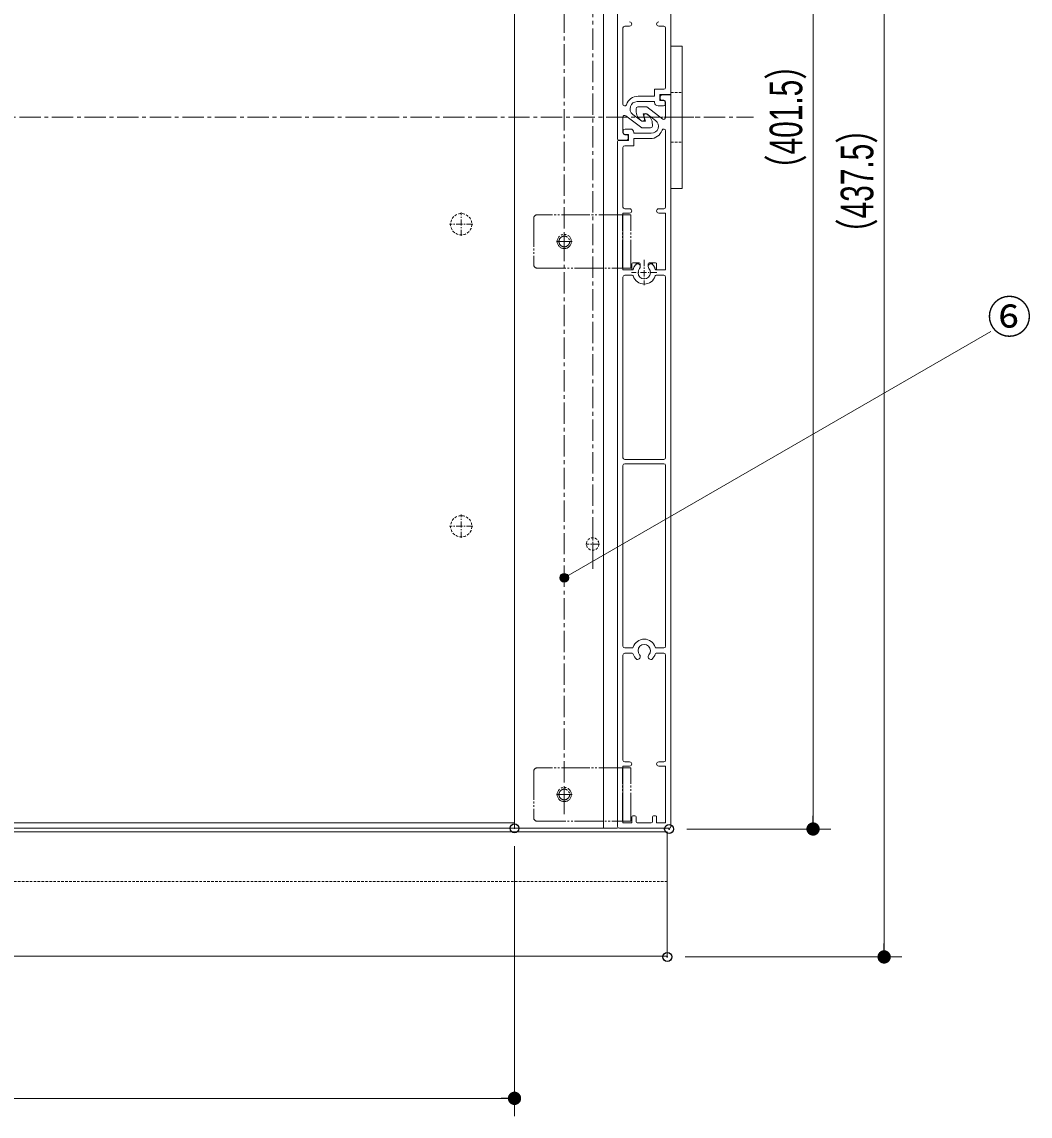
# Model space of a CAD drawing. Units: millimetres, scale not verified. Extents: x -1516 to 1516, y -761 to 761.
# Drawn here: x -246.5 to 37.2, y -173 to 134.9 of the extents above; entities that cross this region are included whole.
import ezdxf
from ezdxf.enums import TextEntityAlignment as Align

# ---------------------------------------------------------------- set-up
doc = ezdxf.new("R2010")
doc.units = ezdxf.units.MM
doc.header["$LTSCALE"] = 5
doc.header["$PDMODE"] = 32
doc.header["$PDSIZE"] = 2.5
for name, pattern in [('USER1', [2.91, 1.76, -0.4, 0.35, -0.4]), ('USER2', [1.11, 0.71, -0.4]), ('USER3', [10.5, 8, -0.5, 0.5, -0.5, 0.5, -0.5]), ('USER4', [9.172222, 5.997222, -1.058333, 1.058333, -1.058333])]:
    doc.linetypes.add(name, pattern=pattern)
for name, color, linetype, lineweight in [('0-1_3一般', 7, 'Continuous', 15), ('0-2_2寸法-3', 7, 'Continuous', 15), ('0-3_2寸法-1', 7, 'Continuous', 15), ('0-4_0', 7, 'Continuous', 25)]:
    doc.layers.add(name, color=color, linetype=linetype, lineweight=lineweight)
doc.layers.add('0-5_Defpoints', color=7, linetype='Continuous')
doc.styles.add('ＭＳ Ｐゴシック', font='')
doc.styles.get('ＭＳ Ｐゴシック').set_extended_font_data('MS PGothic')

# ---------------------------------------------------------------- blocks, each defined once
blk = doc.blocks.new('グループ-10')
at = {"layer": '0-1_3一般'}
for p, q in [((1915, 640.5), (1931, 640.5)), ((1915, 578), (1915, 640.5)), ((1931, 640.5), (1931, 578)), ((1915, 503), (1915, 578)), ((1931, 578), (1931, 503)), ((1915, 440.5), (1915, 503)), ((1931, 503), (1931, 440.5)), ((1931, 440.5), (1915, 440.5))]:
    blk.add_line(p, q, dxfattribs=at)
at = {"layer": '0-1_3一般', "linetype": 'USER2'}
for p, q in [((1915, 575.5), (1931, 575.5)), ((1915, 505.5), (1931, 505.5))]:
    blk.add_line(p, q, dxfattribs=at)
at = {"layer": '0-1_3一般', "linetype": 'USER1'}
blk.add_line((1891.06, 540.5), (1950.56, 540.5), dxfattribs=at)
blk = doc.blocks.new('グループ-11')
at = {"layer": '0-1_3一般', "linetype": 'USER3'}
for p, q in [((1853.5, 403.25), (1727, 403.25)), ((1847, 328.25), (1847, 403.25)), ((1858.5, 403.25), (1853.5, 403.25)), ((1858.5, 328.25), (1858.5, 403.25)), ((1722, 398.25), (1722, 333.25)), ((1765, 354.75), (1765, 376.75)), ((1776, 365.75), (1754, 365.75)), ((1727, 328.25), (1853.5, 328.25)), ((1853.5, 328.25), (1858.5, 328.25)), ((1722, -380), (1722, -445)), ((1853.5, -375), (1727, -375)), ((1847, -450), (1847, -375)), ((1776, -412.5), (1754, -412.5)), ((1765, -423.5), (1765, -401.5)), ((1727, -450), (1853.5, -450))]:
    blk.add_line(p, q, dxfattribs=at)
blk.add_lwpolyline([(1853.5, -450), (1858.5, -450), (1858.5, -375), (1853.5, -375)], dxfattribs=at)
for centre, radius in [((1765, 365.75), 10), ((1765, 365.75), 7.5), ((1765, -412.5), 10), ((1765, -412.5), 7.5)]:
    blk.add_circle(centre, radius, dxfattribs=at)
for centre, start, end in [((1727, 398.25), 90, 180), ((1727, 333.25), 180, 270), ((1727, -380), 90, 180), ((1727, -445), 180, 270)]:
    blk.add_arc(centre, 5, start, end, dxfattribs=at)
blk = doc.blocks.new('グループ-12')
at = {"layer": '0-1_3一般'}
for p, q in [((1913.5, 572), (1902.5, 572)), ((1915, -457.5), (1915, 570.5)), ((1900, 569.5), (1900, 567)), ((1902.5, 564.5), (1905, 564.5)), ((1907.5, 562), (1907.5, 539.89)), ((1866, 552.5), (1866, 550)), ((1875.84, 545.5), (1881, 545.5)), ((1875.84, 545.5), (1877.85, 538)), ((1881, 545.5), (1893.55, 535.96)), ((1858, 524), (1850.5, 524)), ((1848, 521.5), (1848, 519)), ((1863, 510.5), (1863, 500.5)), ((1886.09, 510.5), (1863, 510.5)), ((1907.5, 414.25), (1907.5, 521.5)), ((1840, 506.5), (1840, -457.5)), ((1847.5, 498), (1847.5, 414.25)), ((1863, 500.5), (1850, 500.5)), ((1847.5, 405.75), (1847.5, 325.75)), ((1857, 405.75), (1847.5, 405.75)), ((1850, 411.75), (1857, 411.75)), ((1898, 411.75), (1905, 411.75)), ((1907.5, 405.75), (1898, 405.75)), ((1907.5, 325.75), (1907.5, 405.75)), ((1860, 325.75), (1847.5, 325.75)), ((1860, 334.25), (1860, 325.75)), ((1866, 335.75), (1861.5, 335.75)), ((1870.48, 335.75), (1866, 335.75)), ((1871.98, 330.48), (1871.98, 334.25)), ((1883.02, 330.48), (1883.02, 334.25)), ((1884.52, 335.75), (1889, 335.75)), ((1893.5, 335.75), (1889, 335.75)), ((1895, 325.75), (1895, 334.25)), ((1907.5, 325.75), (1895, 325.75)), ((1847.5, 315.75), (1847.5, 61.5)), ((1850, 318.25), (1860.54, 318.25)), ((1894.46, 318.25), (1905, 318.25)), ((1907.5, 61.5), (1907.5, 315.75)), ((1847.5, 50.5), (1847.5, -203.75)), ((1905, 59), (1850, 59)), ((1850, 53), (1905, 53)), ((1907.5, -203.75), (1907.5, 50.5)), ((1860.54, -206.25), (1850, -206.25)), ((1850, -213.75), (1860.54, -213.75)), ((1905, -206.25), (1894.46, -206.25)), ((1894.46, -213.75), (1905, -213.75)), ((1847.5, -216.25), (1847.5, -364)), ((1907.5, -364), (1907.5, -216.25)), ((1857, -366.5), (1850, -366.5)), ((1898, -366.5), (1905, -366.5)), ((1847.5, -372.5), (1857, -372.5)), ((1847.5, -372.5), (1847.5, -452.5)), ((1907.5, -372.5), (1898, -372.5)), ((1907.5, -452.5), (1907.5, -372.5)), ((1860, -444), (1860, -452.5)), ((1864.5, -442.5), (1861.5, -442.5)), ((1866, -451), (1866, -444)), ((1889, -444), (1889, -451)), ((1893.5, -442.5), (1890.5, -442.5)), ((1895, -452.5), (1895, -444)), ((1842.5, -460), (1912.5, -460)), ((1860, -452.5), (1847.5, -452.5)), ((1867.5, -452.5), (1887.5, -452.5)), ((1895, -452.5), (1907.5, -452.5))]:
    blk.add_line(p, q, dxfattribs=at)
at = {"layer": '0-1_3一般', "linetype": 'USER1'}
for p, q in [((1877.5, 339.88), (1877.5, 304.13)), ((1895.38, 322), (1859.63, 322))]:
    blk.add_line(p, q, dxfattribs=at)
at = {"layer": '0-1_3一般', "linetype": 'USER3'}
for p, q in [((1861.69, 325.75), (1860, 325.75)), ((1866, 333.48), (1866, 335.75)), ((1889, 335.75), (1889, 333.48)), ((1895, 325.75), (1893.31, 325.75))]:
    blk.add_line(p, q, dxfattribs=at)
at = {"layer": '0-1_3一般'}
for points in [[(1903.49, 537.9), (1881, 555), (1868.5, 555)], [(1850.5, 516.5), (1855.5, 516.5), (1855.5, 508), (1841.5, 508)], [(1887.49, 518), (1863, 518), (1863, 519)]]:
    blk.add_lwpolyline(points, dxfattribs=at)
for centre, radius, start, end in [((1902.5, 569.5), 2.5, 90, 180), ((1913.5, 570.5), 1.5, 0, 90), ((1868.5, 552.5), 2.5, 90, 180), ((1902.5, 567), 2.5, 180, 270), ((1905, 562), 2.5, 0, 90), ((1883.5, 550), 17.5, 180, 237.4938), ((1905, 539.89), 2.5, 232.75146, 0), ((1850.5, 521.5), 2.5, 90, 180), ((1858, 519), 5, 0, 90), ((1875.44, 537.35), 2.5, 237.4938, 15), ((1887.49, 528), 10, 270, 52.75146), ((1905, 521.5), 2.5, 0, 161.03443), ((1850.5, 519), 2.5, 180, 270), ((1886.09, 528), 17.5, 270, 341.03443), ((1841.5, 506.5), 1.5, 90, 180), ((1850, 498), 2.5, 90, 180), ((1850, 414.25), 2.5, 180, 270), ((1857, 408.75), 3, 0, 90), ((1857, 408.75), 3, 270, 0), ((1898, 408.75), 3, 90, 180), ((1898, 408.75), 3, 180, 270), ((1905, 414.25), 2.5, 270, 0), ((1861.5, 334.25), 1.5, 90, 180), ((1877.5, 322), 8.75, 138.28389, 41.71611), ((1870.48, 334.25), 1.5, 0, 90), ((1867.98, 330.48), 4, 318.28389, 0), ((1884.52, 334.25), 1.5, 90, 180), ((1887.02, 330.48), 4, 180, 221.71611), ((1893.5, 334.25), 1.5, 0, 90), ((1850, 315.75), 2.5, 90, 180), ((1860.54, 316.75), 1.5, 17.20399, 90), ((1877.5, 322), 16.25, 197.20399, 342.79601), ((1894.46, 316.75), 1.5, 90, 162.79601), ((1905, 315.75), 2.5, 0, 90), ((1850, 61.5), 2.5, 180, 270), ((1850, 50.5), 2.5, 90, 180), ((1905, 61.5), 2.5, 270, 0), ((1905, 50.5), 2.5, 0, 90), ((1877.5, -210), 16.25, 17.20399, 162.79601), ((1850, -203.75), 2.5, 180, 270), ((1850, -216.25), 2.5, 90, 180), ((1860.54, -204.75), 1.5, 270, 342.79601), ((1860.54, -215.25), 1.5, 17.20399, 90), ((1877.5, -210), 16.25, 197.20399, 229.4302), ((1877.5, -210), 8.75, 318.28389, 221.71611), ((1877.5, -210), 16.25, 310.5698, 342.79601), ((1894.46, -204.75), 1.5, 197.20399, 270), ((1894.46, -215.25), 1.5, 90, 162.79601), ((1905, -203.75), 2.5, 270, 0), ((1905, -216.25), 2.5, 0, 90), ((1867.98, -218.48), 4, 254.76187, 41.71611), ((1887.02, -218.48), 4, 138.28389, 285.23813), ((1850, -364), 2.5, 180, 270), ((1857, -369.5), 3, 0, 90), ((1857, -369.5), 3, 270, 0), ((1898, -369.5), 3, 90, 180), ((1898, -369.5), 3, 180, 270), ((1905, -364), 2.5, 270, 0), ((1861.5, -444), 1.5, 90, 180), ((1864.5, -444), 1.5, 0, 90), ((1890.5, -444), 1.5, 90, 180), ((1893.5, -444), 1.5, 0, 90), ((1842.5, -457.5), 2.5, 180, 270), ((1867.5, -451), 1.5, 180, 270), ((1887.5, -451), 1.5, 270, 0), ((1912.5, -457.5), 2.5, 270, 0)]:
    blk.add_arc(centre, radius, start, end, dxfattribs=at)
at = {"layer": '0-1_3一般', "linetype": 'USER3'}
for centre, radius, start, end in [((1877.5, 322), 16.25, 135.04746, 166.65764), ((1877.5, 322), 16.25, 130.5698, 135.04746), ((1867.98, 330.48), 4, 0, 105.23813), ((1887.02, 330.48), 4, 74.76187, 180), ((1877.5, 322), 16.25, 44.95254, 49.4302), ((1877.5, 322), 16.25, 13.34236, 44.95254)]:
    blk.add_arc(centre, radius, start, end, dxfattribs=at)
blk = doc.blocks.new('グループ-13')
at = {"layer": '0-1_3一般'}
for p, q in [((1840, 1538), (1840, 510)), ((1915, 574), (1915, 1538)), ((1847.5, 666.25), (1847.5, 559)), ((1857, 668.75), (1850, 668.75)), ((1905, 668.75), (1898, 668.75)), ((1907.5, 582.5), (1907.5, 666.25)), ((1868.91, 570), (1892, 570)), ((1892, 580), (1905, 580)), ((1892, 570), (1892, 580)), ((1897, 556.5), (1904.5, 556.5)), ((1907, 559), (1907, 561.5)), ((1847.5, 518.5), (1847.5, 540.61)), ((1874, 535), (1861.45, 544.54)), ((1879.16, 535), (1877.15, 542.5)), ((1879.16, 535), (1874, 535)), ((1889, 528), (1889, 530.5)), ((1841.5, 508.5), (1852.5, 508.5)), ((1852.5, 516), (1850, 516)), ((1855, 511), (1855, 513.5))]:
    blk.add_line(p, q, dxfattribs=at)
for points in [[(1904.5, 564), (1899.5, 564), (1899.5, 572.5), (1913.5, 572.5)], [(1867.51, 562.5), (1892, 562.5), (1892, 561.5)], [(1851.51, 542.6), (1874, 525.5), (1886.5, 525.5)]]:
    blk.add_lwpolyline(points, dxfattribs=at)
for centre, radius, start, end in [((1850, 666.25), 2.5, 90, 180), ((1857, 671.75), 3, 0, 90), ((1857, 671.75), 3, 270, 0), ((1898, 671.75), 3, 90, 180), ((1898, 671.75), 3, 180, 270), ((1905, 666.25), 2.5, 0, 90), ((1868.91, 552.5), 17.5, 90, 161.03443), ((1905, 582.5), 2.5, 270, 0), ((1913.5, 574), 1.5, 270, 0), ((1850, 559), 2.5, 180, 341.03443), ((1867.51, 552.5), 10, 90, 232.75146), ((1897, 561.5), 5, 180, 270), ((1904.5, 561.5), 2.5, 0, 90), ((1904.5, 559), 2.5, 270, 0), ((1850, 540.61), 2.5, 52.75146, 180), ((1879.56, 543.15), 2.5, 57.4938, 195), ((1871.5, 530.5), 17.5, 0, 57.4938), ((1886.5, 528), 2.5, 270, 0), ((1841.5, 510), 1.5, 180, 270), ((1850, 518.5), 2.5, 180, 270), ((1852.5, 513.5), 2.5, 0, 90), ((1852.5, 511), 2.5, 270, 0)]:
    blk.add_arc(centre, radius, start, end, dxfattribs=at)
blk = doc.blocks.new('グループ-14')
at = {"layer": '0-1_3一般', "linetype": 'USER4'}
for p, q in [((1765, 1514.78), (1765, -440.22)), ((1805, 1170.09), (1805, -94.91)), ((-2166, 540.5), (2031, 540.5))]:
    blk.add_line(p, q, dxfattribs=at)
at = {"layer": '0-1_3一般'}
for p, q in [((1695, 511), (1695, 1288)), ((1695, 1213), (1695, 575)), ((1695, 880.5), (1695, 582.5)), ((1695, 580), (1695, 582.5)), ((1695, 582.5), (1695, 580)), ((1695, 575), (1695, 572.5)), ((1695, 572.5), (1695, 570)), ((1695, 570), (1695, 572.5)), ((1695, 572.5), (1695, 570)), ((1695, 572), (1695, 569.5)), ((1695, 569.5), (1695, 572)), ((1695, 570), (1695, 566.5)), ((1695, 559), (1695, 570)), ((1695, 570), (1695, 558.19)), ((1695, 569.5), (1695, -457.5)), ((1695, 567), (1695, 569.5)), ((1695, 562), (1695, 567)), ((1695, 566.5), (1695, 561.5)), ((1695, 538.75), (1695, 562)), ((1695, 561.5), (1695, 559)), ((1695, 559), (1695, 556.5)), ((1695, 556.5), (1695, 559)), ((1695, 558.19), (1695, 556.25)), ((1695, 556.25), (1695, 536.06)), ((1695, 555), (1695, 554.44)), ((1695, 552.5), (1695, 555)), ((1695, 554.44), (1695, 536.81)), ((1695, 550), (1695, 552.5)), ((1695, 535.95), (1695, 550)), ((1695, 544.44), (1695, 545)), ((1695, 545), (1695, 541.85)), ((1695, 541.76), (1695, 544.9)), ((1695, 544.55), (1695, 530.5)), ((1695, 524.25), (1695, 544.44)), ((1695, 541.75), (1695, 544.23)), ((1695, 526.06), (1695, 543.69)), ((1695, 541.85), (1695, 538.74)), ((1695, 538.65), (1695, 541.76)), ((1695, 541.75), (1695, 518.5)), ((1695, 538.75), (1695, 536.27)), ((1695, 538.74), (1695, 535.6)), ((1695, 535.5), (1695, 538.65)), ((1695, 536.06), (1695, 535.5)), ((1695, 530.5), (1695, 528)), ((1695, 528), (1695, 525.5)), ((1695, 525.5), (1695, 526.06)), ((1695, 522.31), (1695, 524.25)), ((1695, 524), (1695, 521.5)), ((1695, 521.5), (1695, 524)), ((1695, 510.5), (1695, 522.31)), ((1695, 521.5), (1695, 510.5)), ((1695, 519), (1695, 521.5)), ((1695, 514), (1695, 519)), ((1695, 518.5), (1695, 513.5)), ((1695, 510.5), (1695, 514)), ((1695, 513.5), (1695, 511)), ((1695, 511), (1695, 508.5)), ((1695, 508.5), (1695, 511)), ((1695, 508), (1695, 510.5)), ((1695, 510.5), (1695, 508)), ((1695, 508), (1695, 510.5)), ((1695, 505.5), (1695, 508)), ((1695, -457.5), (1695, 505.5)), ((1695, 498), (1695, 500.5)), ((1695, 500.5), (1695, 498)), ((1695, 498), (1695, 372.5)), ((1695, 370), (1695, 372.5)), ((1695, 372.5), (1695, 370)), ((1695, 365.08), (1695, 370)), ((1695, 370), (1695, 365.08)), ((1695, 365.08), (1695, 348.93)), ((1695, 342.5), (1695, 345)), ((1695, 345), (1695, 342.5)), ((1695, 342.5), (1695, 221.25)), ((1695, 218.75), (1695, 221.25)), ((1695, 221.25), (1695, 218.75)), ((1695, 208.75), (1695, 211.25)), ((1695, 211.25), (1695, 208.75)), ((1695, 208.75), (1695, -128.75)), ((1695, -131.25), (1695, -128.75)), ((1695, -128.75), (1695, -131.25)), ((1695, -141.25), (1695, -138.75)), ((1695, -138.75), (1695, -141.25)), ((1695, -141.25), (1695, -262.5)), ((1695, -265), (1695, -262.5)), ((1695, -262.5), (1695, -265)), ((1695, -285.08), (1695, -268.93)), ((1695, -290), (1695, -285.08)), ((1695, -285.08), (1695, -290)), ((1695, -292.5), (1695, -290)), ((1695, -290), (1695, -292.5)), ((1695, -292.5), (1695, -450)), ((1695, -460), (-1830, -460)), ((1695, -450), (1695, -452.5)), ((1695, -457.5), (1695, -460)), ((1695, -460), (1695, -457.5)), ((1840, -460), (1820, -460)), ((1910, -535), (1910, -640))]:
    blk.add_line(p, q, dxfattribs=at)
at = {"layer": '0-1_3一般', "linetype": 'USER1'}
for p, q in [((1620, 373.5), (1620, 406.5)), ((1636.5, 390), (1603.5, 390)), ((1620, -51.5), (1620, -18.5)), ((1636.5, -35), (1603.5, -35)), ((1814.63, -60), (1795.38, -60)), ((1805, -69.62), (1805, -50.37))]:
    blk.add_line(p, q, dxfattribs=at)
at = {"layer": '0-1_3一般', "linetype": 'USER2'}
blk.add_line((-2045, -535), (1910, -535), dxfattribs=at)
at = {"layer": '0-1_3一般'}
for points in [[(1820, 1315.5), (1820, -460), (-1975, -460)], [(-1830, -452.5), (1695, -452.5), (1695, -450)], [(-2045, -465), (1910, -465), (1910, -535)], [(1910, -640), (-2045, -640), (-2045, -535)]]:
    blk.add_lwpolyline(points, dxfattribs=at)
at = {"layer": '0-1_3一般', "linetype": 'USER2'}
for centre, radius in [((1620, 390), 15), ((1620, -35), 15), ((1805, -60), 8.75)]:
    blk.add_circle(centre, radius, dxfattribs=at)
at = {"layer": '0-1_3一般'}
for name in ['グループ-13', 'グループ-11', 'グループ-10', 'グループ-12']:
    blk.add_blockref(name, (0, 0), dxfattribs=at)
blk = doc.blocks.new('_Dot')
at = {"layer": '0-4_0'}
blk.add_line((-2.5, 0), (-5, 0), dxfattribs=at)
for points in [[(0, 0), (-2.5, 0), (-2.48, 0.313)], [(0, 0), (-2.48, -0.313), (-2.5, 0)], [(0, 0), (-2.48, 0.313), (-2.421, 0.622)], [(0, 0), (-2.421, -0.622), (-2.48, -0.313)], [(0, 0), (-2.421, 0.622), (-2.324, 0.92)], [(0, 0), (-2.324, -0.92), (-2.421, -0.622)], [(0, 0), (-2.324, 0.92), (-2.191, 1.204)], [(0, 0), (-2.191, -1.204), (-2.324, -0.92)], [(0, 0), (-2.191, 1.204), (-2.023, 1.469)], [(0, 0), (-2.023, -1.469), (-2.191, -1.204)], [(0, 0), (-2.023, 1.469), (-1.822, 1.711)], [(0, 0), (-1.822, -1.711), (-2.023, -1.469)], [(0, 0), (-1.822, 1.711), (-1.594, 1.926)], [(0, 0), (-1.594, -1.926), (-1.822, -1.711)], [(0, 0), (-1.594, 1.926), (-1.34, 2.111)], [(0, 0), (-1.34, -2.111), (-1.594, -1.926)], [(0, 0), (-1.34, 2.111), (-1.064, 2.262)], [(0, 0), (-1.064, -2.262), (-1.34, -2.111)], [(0, 0), (-1.064, 2.262), (-0.773, 2.378)], [(0, 0), (-0.773, -2.378), (-1.064, -2.262)], [(0, 0), (-0.773, 2.378), (-0.468, 2.456)], [(0, 0), (-0.468, -2.456), (-0.773, -2.378)], [(0, 0), (-0.468, 2.456), (-0.157, 2.495)], [(0, 0), (-0.157, -2.495), (-0.468, -2.456)], [(0, 0), (-0.157, 2.495), (0.157, 2.495)], [(0, 0), (0.157, -2.495), (-0.157, -2.495)], [(0, 0), (0.157, 2.495), (0.468, 2.456)], [(0, 0), (0.468, 2.456), (0.773, 2.378)], [(0, 0), (0.773, 2.378), (1.064, 2.262)], [(0, 0), (1.064, 2.262), (1.34, 2.111)], [(0, 0), (1.34, 2.111), (1.594, 1.926)], [(0, 0), (1.594, 1.926), (1.822, 1.711)], [(0, 0), (1.822, 1.711), (2.023, 1.469)], [(0, 0), (2.023, 1.469), (2.191, 1.204)], [(0, 0), (2.191, 1.204), (2.324, 0.92)], [(0, 0), (2.324, 0.92), (2.421, 0.622)], [(0, 0), (2.421, 0.622), (2.48, 0.313)], [(0, 0), (2.48, 0.313), (2.5, 0)], [(0, 0), (0.468, -2.456), (0.157, -2.495)], [(0, 0), (0.773, -2.378), (0.468, -2.456)], [(0, 0), (1.064, -2.262), (0.773, -2.378)], [(0, 0), (1.34, -2.111), (1.064, -2.262)], [(0, 0), (1.594, -1.926), (1.34, -2.111)], [(0, 0), (1.822, -1.711), (1.594, -1.926)], [(0, 0), (2.023, -1.469), (1.822, -1.711)], [(0, 0), (2.191, -1.204), (2.023, -1.469)], [(0, 0), (2.324, -0.92), (2.191, -1.204)], [(0, 0), (2.421, -0.622), (2.324, -0.92)], [(0, 0), (2.48, -0.313), (2.421, -0.622)], [(0, 0), (2.5, 0), (2.48, -0.313)]]:
    blk.add_solid(points, dxfattribs=at)

msp = doc.modelspace()

# ---------------------------------------------------------------- hatches: boundary and pattern name
at = {"layer": '0-2_2寸法-3'}
msp.add_hatch(color=256, dxfattribs=at).paths.add_polyline_path([(-92.623, -21.5, 1), (-95.127, -21.5, 1)])

# ---------------------------------------------------------------- linework, layer by layer
msp.add_line((-93.875, -21.5), (26.125, 47.782), dxfattribs=at)
msp.add_circle((-93.875, -21.5), 1.252, dxfattribs=at)
at = {"layer": '0-3_2寸法-1'}
for p, q in [((-23.875, -88.448), (-23.875, 305.548)), ((-3.875, -124.448), (-3.875, 305.548)), ((-59.375, -92.2), (-18.875, -92.2)), ((-107.875, -97), (-107.875, -173)), ((-59.875, -128.2), (1.125, -128.2)), ((-111.627, -168), (-809.123, -168))]:
    msp.add_line(p, q, dxfattribs=at)
at = {"layer": '0-5_Defpoints'}
for p in [(-107.875, -92), (-64.375, -92.2), (-64.875, -128.2)]:
    msp.add_point(p, dxfattribs=at)

# ---------------------------------------------------------------- block references
at = {"layer": '0-1_3一般', "xscale": 0.2, "yscale": 0.2}
msp.add_blockref('グループ-14', (-446.875, 0), dxfattribs=at)
at = {"layer": '0-3_2寸法-1', "xscale": 0.7503418, "yscale": 0.7503418, "rotation": 270}
for p in [(-23.875, -92.2), (-3.875, -128.2)]:
    msp.add_blockref('_Dot', p, dxfattribs=at)
at = {"layer": '0-3_2寸法-1', "xscale": 0.7503418, "yscale": 0.7503418}
msp.add_blockref('_Dot', (-107.875, -168), dxfattribs=at)

# ---------------------------------------------------------------- texts
at = {"layer": '0-2_2寸法-3', "style": 'ＭＳ Ｐゴシック'}
msp.add_text('⑥', height=9.164, dxfattribs=at).set_placement((25.127, 44.6), align=Align.BOTTOM_LEFT)
at = {"layer": '0-3_2寸法-1', "style": 'ＭＳ Ｐゴシック', "width": 0.7}
for s, p in [('（401.5）', (-24.171, 88.884)), ('（437.5）', (-4.171, 70.884))]:
    msp.add_text(s, height=9.171, rotation=90, dxfattribs=at).set_placement(p, align=Align.BOTTOM_LEFT)

doc.saveas('drawing.dxf')
